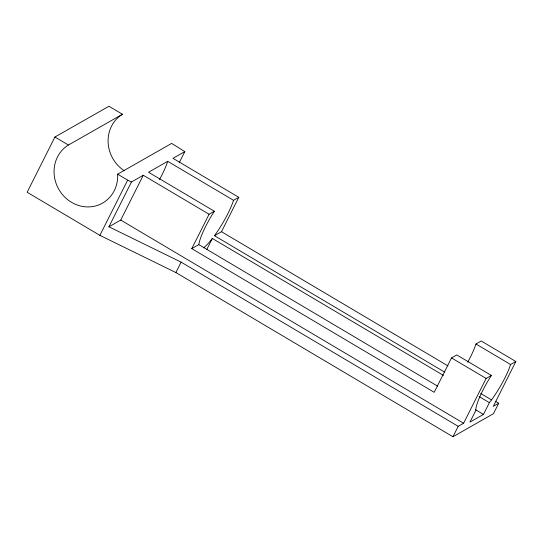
<?xml version="1.0" encoding="UTF-8"?>
<svg xmlns="http://www.w3.org/2000/svg" width="543" height="543" viewBox="0 0 543 543"><rect width="100%" height="100%" fill="white"/><g stroke="black" fill="none" stroke-linecap="round" stroke-linejoin="round"><path stroke-width="0.81" d="M124.238 170.726A33.68 31.175 60.3 0 1 122.46 114.254L108.96 106.252L54.931 137.026L27.15 192.256L99.878 235.357L175.898 272.559L452.95 436.748L493.472 413.671L498.718 403.245L495.8 401.521M99.878 235.357L127.659 180.127L117.621 174.174A33.68 31.175 60.3 0 1 71.533 202.329A33.68 31.175 60.3 0 1 68.432 145.029L54.931 137.026M209.075 214.247L191.781 248.633L434.21 392.304L451.505 357.918L456.765 354.918L491.401 375.444L486.134 378.444L463.6 423.255L458.197 426.33L181.138 262.14L108.919 226.798L131.447 182.007L143.277 175.253L209.075 214.247L214.342 211.247L148.544 172.253L167.726 161.325L233.524 200.319L238.791 197.326L172.993 158.325L184.81 151.592L171.649 143.4L117.621 174.174M108.919 226.798L120.736 220.064L143.277 175.253M179.176 162.798L184.81 151.592M175.898 272.559L181.138 262.14M206.774 249.488L212.327 238.452L443.448 375.423M444.52 372.043L214.471 235.71L221.496 231.705L238.791 197.326M452.95 436.748L458.197 426.33M491.401 375.444A33.68 6.686 -59.3 0 0 475.865 408.825L475.878 410.338L469.953 422.108L483.46 414.418L489.386 402.641L491.53 399.899A33.68 6.686 -59.3 0 0 510.583 364.516L515.85 361.516L481.22 340.99L475.953 343.99A33.68 6.686 -59.3 0 1 467.74 362.201M515.85 361.516L493.315 406.327L498.718 403.245M212.327 238.452L209.903 241.54A33.68 6.686 -59.3 0 1 203.462 247.859M68.432 145.029L122.46 114.254M191.781 248.633L198.813 244.628A33.68 6.686 -59.3 0 1 214.342 211.247M127.659 180.127L131.447 182.007M475.953 343.99L510.583 364.516M451.505 357.918L486.134 378.444M221.496 231.705L447.907 365.88M480.711 393.485L491.53 399.899M479.177 396.594L489.386 402.641M198.813 244.628L437.597 386.141M475.444 409.66L483.46 414.418M120.736 220.064L463.6 423.255M233.524 200.319A33.68 6.686 -59.3 0 1 214.471 235.71M167.726 161.325A33.68 6.686 -59.3 0 1 159.513 179.543"/></g></svg>
